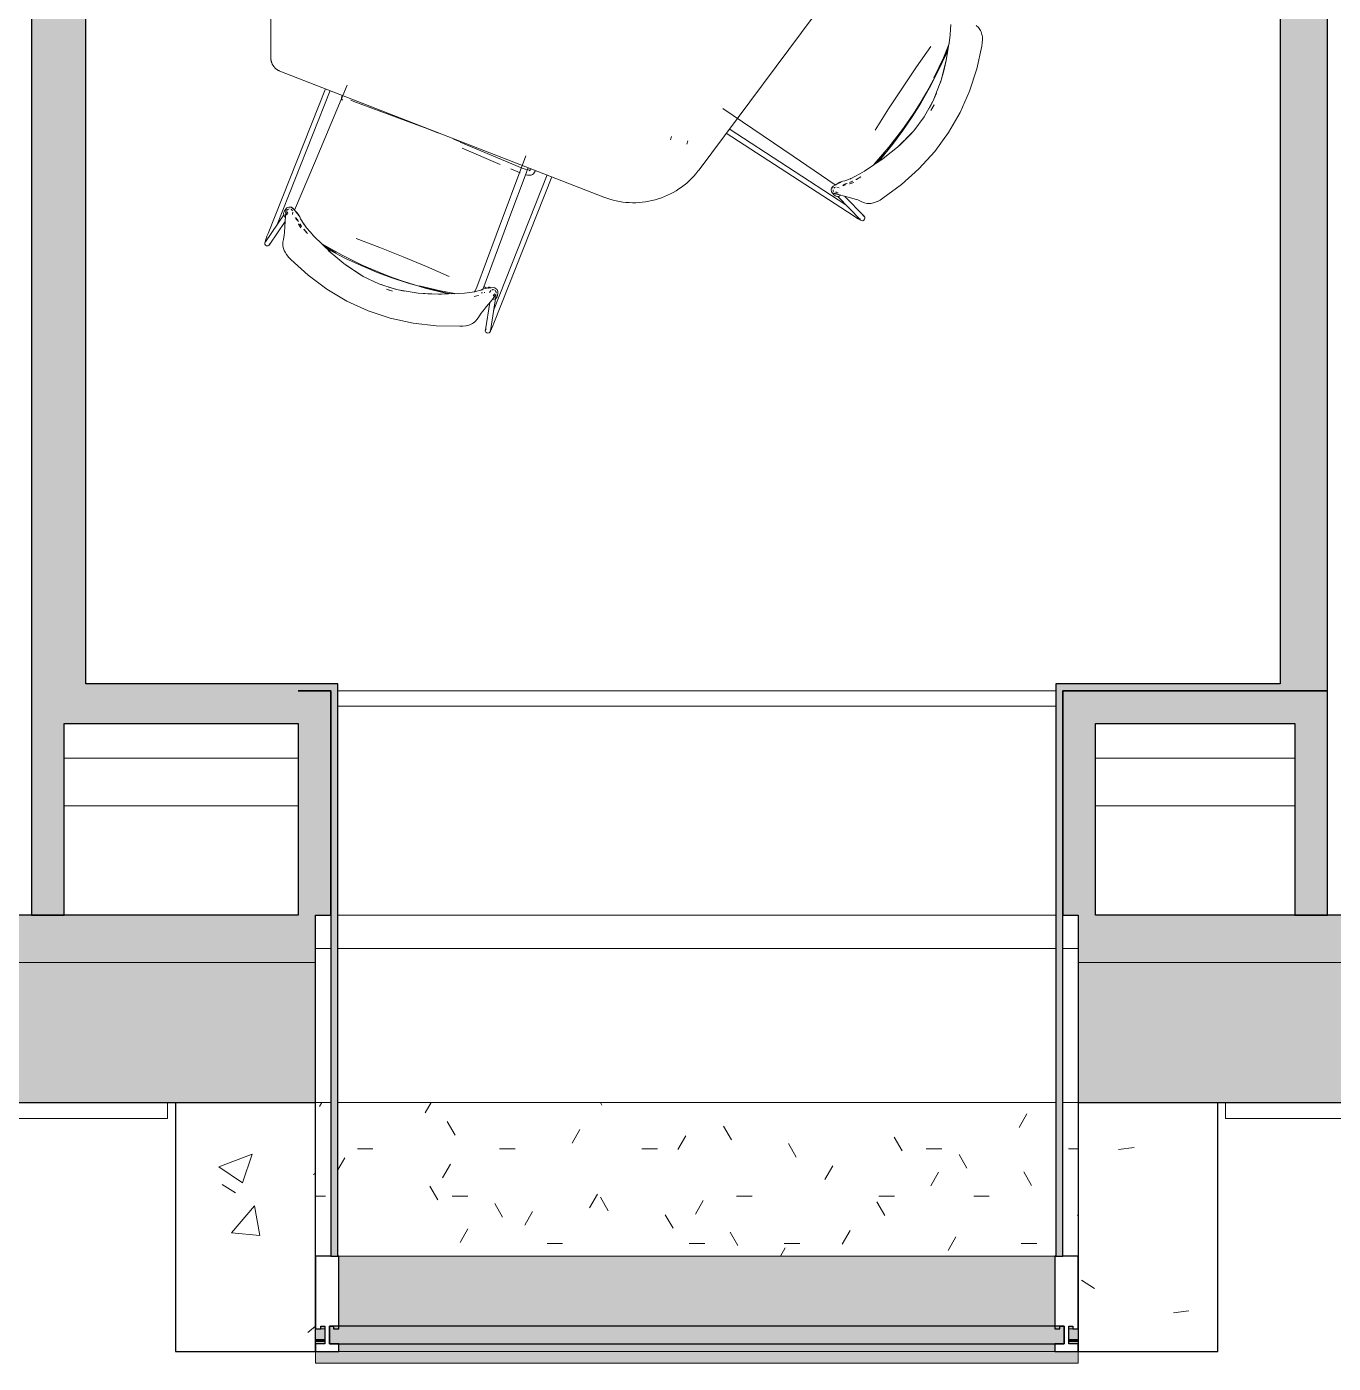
# Model space of a CAD drawing. Header units: millimetres. Extents: x 155927 to 317870, y -36033 to 97293.
# Drawn here: x 159365 to 162165, y 8409 to 11274 of the extents above; entities that cross this region are included whole.
import ezdxf

# ---------------------------------------------------------------- set-up
doc = ezdxf.new("R2010")
doc.units = ezdxf.units.MM
doc.header["$MEASUREMENT"] = 0
for name, color, linetype, lineweight in [('A-GLAZ', 7, 'CONTINUOUS', 9), ('A-GLAZ-CURT', 7, 'CONTINUOUS', 9), ('A-WALL', 7, 'CONTINUOUS', 9), ('A-WALL-PATT', 7, 'CONTINUOUS', 9), ('G-IMPT', 8, 'CONTINUOUS', 9), ('I-FURN', 8, 'CONTINUOUS', 9), ('I-WALL', 7, 'CONTINUOUS', 9)]:
    doc.layers.add(name, color=color, linetype=linetype, lineweight=lineweight)

msp = doc.modelspace()

# ---------------------------------------------------------------- hatches: boundary and pattern name
at = {"layer": 'A-GLAZ'}
for points in [[(160033.8, 8488.1), (161567.8, 8488.1), (161567.8, 8638.1), (160033.8, 8638.1)], [(161587.8, 8450.6), (161587.8, 8488.1), (160013.8, 8488.1), (160013.8, 8450.6), (161286.1, 8450.6)], [(161567.8, 8433.6), (161567.8, 8450.6), (160033.8, 8450.6), (160033.8, 8433.6), (161286.1, 8433.6)]]:
    msp.add_hatch(color=256, dxfattribs=at).paths.add_polyline_path(points, flags=0)
h = msp.add_hatch(color=256, dxfattribs=at)
h.paths.add_polyline_path([(161597.8, 8459.9), (161617.8, 8459.9), (161617.8, 8482.6), (161597.8, 8482.6)], flags=0)
h.paths.add_polyline_path([(160003.8, 8459.9), (160003.8, 8482.6), (159983.8, 8482.6), (159983.8, 8459.9), (159995, 8459.9)], flags=0)
h = msp.add_hatch(color=256, dxfattribs=at)
h.paths.add_polyline_path([(161598.9, 8482.6), (161606.6, 8482.6), (161606.6, 8488.1), (161597.8, 8488.1), (161597.8, 8482.6)], flags=0)
h.paths.add_polyline_path([(159995, 8482.6), (160003.8, 8482.6), (160003.8, 8488.1), (159995, 8488.1)], flags=0)
h = msp.add_hatch(color=256, dxfattribs=at)
h.paths.add_polyline_path([(161617.8, 8455.6), (161617.8, 8457.7), (161597.8, 8457.7), (161597.8, 8455.6)], flags=0)
h.paths.add_polyline_path([(159983.8, 8455.6), (160003.8, 8455.6), (160003.8, 8457.7), (159983.8, 8457.7)], flags=0)
h = msp.add_hatch(color=256, dxfattribs=at)
h.paths.add_polyline_path([(161286.1, 8408.6), (161617.8, 8408.6), (161617.8, 8433.6), (159983.8, 8433.6), (159983.8, 8408.6), (160083.2, 8408.6)], flags=0)
h.paths.add_polyline_path([(161597.8, 8450.6), (161617.8, 8450.6), (161617.8, 8455.6), (161597.8, 8455.6)], flags=0)
h.paths.add_polyline_path([(159983.8, 8450.6), (160003.8, 8450.6), (160003.8, 8455.6), (159983.8, 8455.6)], flags=0)
at = {"layer": 'A-WALL-PATT'}
for points in [[(159491.8, 9865.1), (159491.8, 13607.6), (159476.8, 13607.6), (159476.8, 9865.1), (159481.8, 9865.1)], [(162050.8, 9850.1), (162152.8, 9850.1), (162152.8, 13607.6), (162050.8, 13607.6), (162050.8, 9865.1)], [(159476.8, 9850.1), (159476.8, 13505.6), (159374.8, 13505.6), (159374.8, 9850.1)], [(160016.3, 9850.1), (160031.3, 9850.1), (160031.3, 9865.1), (159476.8, 9865.1), (159476.8, 9850.1), (159946.3, 9850.1)], [(162050.8, 9850.1), (162050.8, 9865.1), (161570.3, 9865.1), (161570.3, 9850.1), (161887.5, 9850.1)], [(159374.8, 9780.1), (159946.3, 9780.1), (159946.3, 9850.1), (159374.8, 9850.1), (159374.8, 9818)], [(160016.3, 9369.6), (160016.3, 9850.1), (159946.3, 9850.1), (159946.3, 9369.6)], [(160031.3, 8638.1), (160031.3, 9850.1), (160016.3, 9850.1), (160016.3, 8638.1)], [(161585.3, 8638.1), (161585.3, 9850.1), (161570.3, 9850.1), (161570.3, 8638.1)], [(161655.3, 9780.1), (162152.8, 9780.1), (162152.8, 9850.1), (161585.3, 9850.1), (161585.3, 9780.1)], [(159444.8, 9369.6), (159444.8, 9780.1), (159374.8, 9780.1), (159374.8, 9369.6)], [(161655.3, 9369.6), (161655.3, 9780.1), (161585.3, 9780.1), (161585.3, 9369.6), (161617.8, 9369.6)], [(162152.8, 9369.6), (162152.8, 9780.1), (162082.8, 9780.1), (162082.8, 9369.6)]]:
    msp.add_hatch(color=256, dxfattribs=at).paths.add_polyline_path(points, flags=0)
h = msp.add_hatch(color=256, dxfattribs=at)
h.paths.add_polyline_path([(162683.8, 9267.6), (162683.8, 9369.6), (161617.8, 9369.6), (161617.8, 9267.6), (162489, 9267.6)], flags=0)
h.paths.add_polyline_path([(159983.8, 9267.6), (159983.8, 9369.6), (158817.8, 9369.6), (158817.8, 9267.6), (159481.8, 9267.6)], flags=0)
h.paths.add_polyline_path([(156760.8, 9267.6), (157533.8, 9267.6), (157533.8, 9369.6), (156760.8, 9369.6)], flags=0)
h = msp.add_hatch(color=256, dxfattribs=at)
h.paths.add_polyline_path([(190558.8, 8967.6), (190558.8, 9267.6), (187692.8, 9267.6), (187692.8, 8967.6), (188952.5, 8967.6)], flags=0)
h.paths.add_polyline_path([(184742.4, 8967.6), (184908.8, 8967.6), (184908.8, 9267.6), (180567.8, 9267.6), (180567.8, 8967.6), (184141, 8967.6)], flags=0)
h.paths.add_polyline_path([(174033.8, 8967.6), (174033.8, 9267.6), (172417.8, 9267.6), (172417.8, 8967.6), (173916.4, 8967.6)], flags=0)
h.paths.add_polyline_path([(162489, 8967.6), (162683.8, 8967.6), (162683.8, 9267.6), (161617.8, 9267.6), (161617.8, 8967.6)], flags=0)
h.paths.add_polyline_path([(159983.8, 8967.6), (159983.8, 9267.6), (158817.8, 9267.6), (158817.8, 8967.6), (159481.8, 8967.6)], flags=0)
h.paths.add_polyline_path([(157076, 8967.6), (157533.8, 8967.6), (157533.8, 9267.6), (156460.8, 9267.6), (156460.8, 8967.6), (156474.5, 8967.6)], flags=0)

# ---------------------------------------------------------------- linework, layer by layer
at = {"layer": 'A-GLAZ'}
for p, q in [((161570.3, 9817.6), (160031.3, 9817.6)), ((159983.8, 9297.6), (160016.3, 9297.6)), ((160031.3, 9297.6), (161570.3, 9297.6)), ((161585.3, 9297.6), (161617.8, 9297.6)), ((159983.8, 8967.6), (160016.3, 8967.6)), ((160031.3, 8967.6), (161570.3, 8967.6)), ((161585.3, 8967.6), (161617.8, 8967.6)), ((161567.8, 8638.1), (160033.8, 8638.1)), ((160003.8, 8482.6), (159995, 8482.6)), ((161606.6, 8482.6), (161597.8, 8482.6)), ((160003.8, 8459.9), (159983.8, 8459.9)), ((160003.8, 8457.7), (159983.8, 8457.7)), ((160003.8, 8455.6), (159983.8, 8455.6)), ((161617.8, 8459.9), (161597.8, 8459.9)), ((161617.8, 8457.7), (161597.8, 8457.7)), ((161617.8, 8455.6), (161597.8, 8455.6)), ((159983.8, 8408.6), (159983.8, 8433.6)), ((160033.8, 8433.6), (161567.8, 8433.6)), ((161617.8, 8433.6), (161617.8, 8408.6)), ((159983.8, 8408.6), (161617.8, 8408.6))]:
    msp.add_line(p, q, dxfattribs=at)
at = {"layer": 'A-GLAZ', "lineweight": 30}
for p, q in [((159683.8, 8967.6), (159683.8, 8433.6)), ((159983.8, 8433.6), (159983.8, 8967.6)), ((161617.8, 8967.6), (161617.8, 8433.6)), ((161917.8, 8433.6), (161917.8, 8967.6)), ((160016.3, 8638.1), (159983.8, 8638.1)), ((159983.8, 8638.1), (159983.8, 8482.6)), ((160033.8, 8638.1), (160031.3, 8638.1)), ((160033.8, 8482.6), (160033.8, 8638.1)), ((161570.3, 8638.1), (161567.8, 8638.1)), ((161567.8, 8638.1), (161567.8, 8482.6)), ((161617.8, 8638.1), (161585.3, 8638.1)), ((161617.8, 8482.6), (161617.8, 8638.1)), ((159983.8, 8482.6), (159995, 8482.6)), ((159995, 8482.6), (159995, 8488.1)), ((159995, 8488.1), (160003.8, 8488.1)), ((160003.8, 8488.1), (160003.8, 8450.6)), ((160013.8, 8450.6), (160013.8, 8488.1)), ((160013.8, 8488.1), (160022.6, 8488.1)), ((161587.8, 8488.1), (160013.8, 8488.1)), ((160013.8, 8488.1), (160013.8, 8450.6)), ((160022.6, 8488.1), (160022.6, 8482.6)), ((160022.6, 8482.6), (160033.8, 8482.6)), ((161567.8, 8482.6), (161579, 8482.6)), ((161579, 8482.6), (161579, 8488.1)), ((161579, 8488.1), (161587.8, 8488.1)), ((161587.8, 8488.1), (161587.8, 8450.6)), ((161587.8, 8450.6), (161587.8, 8488.1)), ((161597.8, 8450.6), (161597.8, 8488.1)), ((161597.8, 8488.1), (161606.6, 8488.1)), ((161606.6, 8488.1), (161606.6, 8482.6)), ((161606.6, 8482.6), (161617.8, 8482.6)), ((159683.8, 8433.6), (159983.8, 8433.6)), ((160003.8, 8450.6), (159983.8, 8450.6)), ((159983.8, 8450.6), (159983.8, 8433.6)), ((159983.8, 8433.6), (160033.8, 8433.6)), ((160033.8, 8450.6), (160013.8, 8450.6)), ((160013.8, 8450.6), (161587.8, 8450.6)), ((160033.8, 8433.6), (160033.8, 8450.6)), ((161567.8, 8450.6), (161567.8, 8433.6)), ((161587.8, 8450.6), (161567.8, 8450.6)), ((161567.8, 8433.6), (161617.8, 8433.6)), ((161617.8, 8450.6), (161597.8, 8450.6)), ((161617.8, 8433.6), (161617.8, 8450.6)), ((161617.8, 8433.6), (161917.8, 8433.6))]:
    msp.add_line(p, q, dxfattribs=at)
at = {"layer": 'A-GLAZ', "linetype": 'Continuous'}
for p, q in [((159997.3, 8967.6), (159992.2, 8958.8)), ((160231.9, 8967.6), (160219, 8945.2)), ((160597.6, 8962.2), (160594.5, 8967.6)), ((161508.4, 8943.4), (161491.7, 8914.4)), ((160282.8, 8897.7), (160266.1, 8926.8)), ((160875.2, 8887.8), (160858.4, 8916.8)), ((160550.5, 8909.9), (160533.8, 8880.8)), ((160777.3, 8896.2), (160760.5, 8867.2)), ((161240.7, 8864.2), (161224, 8893.2)), ((159776.5, 8829.4), (159847.6, 8856.7)), ((159827.2, 8795.2), (159847.8, 8856.6)), ((160073.4, 8868.4), (160106.9, 8868.4)), ((160378.2, 8868.4), (160411.7, 8868.4)), ((160683, 8868.4), (160716.5, 8868.4)), ((161014, 8850.6), (160997.2, 8879.6)), ((161292.6, 8868.4), (161326.1, 8868.4)), ((161379.5, 8827), (161362.8, 8856.1)), ((161597.4, 8868.4), (161617.8, 8868.4)), ((161704.8, 8866.6), (161738.1, 8870.9)), ((159776.5, 8829.4), (159827, 8795.3)), ((160046.2, 8849.1), (160031.3, 8823.4)), ((160272.9, 8835.5), (160256.2, 8806.4)), ((161092.1, 8831.8), (161075.3, 8802.8)), ((159979.4, 8813.1), (159983.8, 8816.5)), ((161318.8, 8818.2), (161302.1, 8789.2)), ((161518.3, 8789.8), (161501.6, 8818.9)), ((159783.8, 8792.2), (159812.1, 8774.1)), ((160245.6, 8759), (160228.9, 8788)), ((160587.7, 8771.1), (160570.9, 8742)), ((159803.6, 8688), (159852.6, 8746.4)), ((159864.5, 8682.6), (159852.7, 8746.3)), ((159983.8, 8766.8), (160005.3, 8766.8)), ((160276.6, 8766.8), (160310.1, 8766.8)), ((160384.4, 8721.8), (160367.7, 8750.8)), ((160611.2, 8735.4), (160594.4, 8764.4)), ((160814.5, 8757.5), (160797.7, 8728.4)), ((160886.2, 8766.8), (160919.7, 8766.8)), ((161203.6, 8725.4), (161186.8, 8754.5)), ((161191, 8766.8), (161224.5, 8766.8)), ((161394.2, 8766.8), (161427.7, 8766.8)), ((160448.9, 8733.9), (160432.2, 8704.8)), ((160750, 8698.2), (160733.2, 8727.2)), ((161617.8, 8726.5), (161616.8, 8724.8)), ((159803.6, 8688), (159864.3, 8682.7)), ((160310.1, 8696.7), (160293.4, 8667.7)), ((160888.8, 8661), (160872, 8690)), ((161129.2, 8693), (161112.5, 8664)), ((160479.8, 8665.2), (160513.3, 8665.2)), ((160784.6, 8665.2), (160818.1, 8665.2)), ((160990.5, 8655.9), (160980.2, 8638.1)), ((160987.8, 8665.2), (161021.3, 8665.2)), ((161356, 8679.4), (161339.3, 8650.4)), ((161495.8, 8665.2), (161529.3, 8665.2)), ((161625.1, 8586.9), (161653.4, 8568.9)), ((161822.4, 8516.5), (161855.6, 8520.9)), ((159967, 8474.9), (159983.8, 8487.8))]:
    msp.add_line(p, q, dxfattribs=at)
at = {"layer": 'A-GLAZ-CURT', "lineweight": 20}
for p, q in [((159666.4, 8967.6), (158933.8, 8967.6)), ((159666.4, 8933.6), (159666.4, 8967.6)), ((162667.8, 8967.6), (161933.8, 8967.6)), ((161933.8, 8967.6), (161933.8, 8933.6)), ((158933.8, 8933.6), (159666.4, 8933.6)), ((161933.8, 8933.6), (162667.8, 8933.6))]:
    msp.add_line(p, q, dxfattribs=at)
at = {"layer": 'A-WALL'}
for p, q in [((159983.8, 9267.6), (158817.8, 9267.6)), ((162683.8, 9267.6), (161617.8, 9267.6)), ((160016.3, 8967.6), (159983.8, 8967.6)), ((161570.3, 8967.6), (160031.3, 8967.6)), ((161617.8, 8967.6), (161585.3, 8967.6))]:
    msp.add_line(p, q, dxfattribs=at)
at = {"layer": 'A-WALL', "lineweight": 30}
for p, q in [((159983.8, 8967.6), (159983.8, 9267.6)), ((161617.8, 9267.6), (161617.8, 8967.6)), ((158817.8, 8967.6), (159983.8, 8967.6)), ((161617.8, 8967.6), (162683.8, 8967.6))]:
    msp.add_line(p, q, dxfattribs=at)
at = {"layer": 'G-IMPT'}
for p, q in [((161343.7, 11256.5), (161344.8, 11268.2)), ((161344.8, 11268.2), (161345.2, 11278.6)), ((161399.9, 11276.8), (161404.3, 11272.5)), ((161407.5, 11268.3), (161404.3, 11272.5)), ((161407.5, 11268.3), (161408.8, 11266.1)), ((161410.1, 11263.4), (161408.8, 11266.1)), ((161410.3, 11263), (161410.1, 11263.4)), ((161410.3, 11263), (161411.1, 11260.6)), ((161329.3, 11207.5), (161340.9, 11236)), ((161340.9, 11236), (161329.3, 11207.6)), ((161335, 11201.8), (161342.4, 11244.7)), ((161340.7, 11234.6), (161342.4, 11244.7)), ((161340.7, 11234.6), (161342.3, 11244.7)), ((161343.7, 11256.5), (161342.3, 11244.7)), ((161400.7, 11183.7), (161411.5, 11232.6)), ((161411.1, 11260.6), (161412, 11257.5)), ((161411.5, 11232.6), (161412.6, 11239.5)), ((161412, 11257.5), (161412.5, 11254.9)), ((161412.8, 11252.2), (161412.5, 11254.9)), ((161412.6, 11239.5), (161413, 11245.9)), ((161413, 11246.3), (161412.8, 11252.2)), ((161413, 11246.3), (161413, 11245.9)), ((161302.3, 11231.5), (161271.6, 11188)), ((161309, 11164.4), (161329.3, 11207.6)), ((161329.3, 11207.5), (161309, 11164.4)), ((161316.9, 11176.4), (161337.4, 11219.5)), ((161333.9, 11214.3), (161317.4, 11178.2)), ((161333.9, 11214.3), (161339.6, 11228.5)), ((161336.3, 11207.8), (161335, 11201.8)), ((161336.3, 11207.8), (161335, 11201.8)), ((161337.4, 11219.5), (161338.6, 11222.5)), ((161241.4, 11143.3), (161271.6, 11188)), ((161294.1, 11134.2), (161316.9, 11176.4)), ((161317.4, 11178.2), (161299.2, 11142.7)), ((161330, 11179.4), (161324.3, 11159.6)), ((161335, 11201.8), (161324.4, 11159.5)), ((161324.4, 11159.5), (161330, 11179.4)), ((161335, 11201.8), (161330, 11179.4)), ((161335, 11201.8), (161330, 11179.4)), ((161385.2, 11136), (161400.7, 11183.7)), ((159981.4, 10981.5), (160051.8, 11149.1)), ((161309, 11118.9), (161324.4, 11159.5)), ((161322.8, 11154.4), (161324.3, 11159.6)), ((161324.4, 11159.5), (161322.8, 11154.4)), ((160005.1, 11141), (159882, 10830.6)), ((159901.4, 10849.9), (160015.2, 11137)), ((160040.8, 11127.1), (160039.7, 11121.4)), ((160040.3, 11118.9), (160039.7, 11121.4)), ((160041.3, 11116.3), (160040.3, 11118.9)), ((161241.4, 11143.3), (161211.9, 11098)), ((161299.2, 11142.7), (161280.8, 11110.4)), ((161294.1, 11134.2), (161281.8, 11113.5)), ((161309, 11118.9), (161299.2, 11099.4)), ((161309, 11118.9), (161303.9, 11108.7)), ((161308.5, 11118.8), (161303.9, 11108.7)), ((161314.5, 11131.8), (161308.5, 11118.8)), ((161314.5, 11131.8), (161311.6, 11125.1)), ((161385.2, 11136), (161365.1, 11090.2)), ((160065.6, 11114), (160059.7, 11116.5)), ((160065.6, 11114), (160200.9, 11063.9)), ((161007.3, 10996.4), (160856.9, 11098.6)), ((161183.4, 11052.3), (161211.9, 11098)), ((161268.9, 11093.2), (161255.5, 11073.2)), ((161272.2, 11096.6), (161262.3, 11080.6)), ((161281.8, 11113.5), (161268.9, 11093.2)), ((161280.8, 11110.4), (161272.2, 11096.6)), ((161287.9, 11080.8), (161306.1, 11113.1)), ((161299.2, 11099.4), (161303.9, 11108.7)), ((161309.5, 11106.3), (161302.7, 11094.5)), ((161306.1, 11113.1), (161303.9, 11108.7)), ((161304.4, 11097.5), (161309.5, 11106.3)), ((161340.1, 11047), (161365.1, 11090.2)), ((160200.9, 11063.9), (160224.2, 11055)), ((161241.7, 11053.5), (161255.5, 11073.2)), ((161251.7, 11065), (161242.5, 11051.5)), ((161251.7, 11065), (161262.3, 11080.6)), ((161265.7, 11051.2), (161287.9, 11080.9)), ((161287.9, 11080.8), (161291.9, 11087.2)), ((161287.9, 11080.9), (161291.9, 11087.2)), ((160224.2, 11055), (160247.6, 11046)), ((160293.8, 11027), (160279.2, 11033.1)), ((160863.7, 11046), (161135.6, 10869.3)), ((161120.5, 10892), (160870.1, 11054.8)), ((161212.4, 11015.5), (161241.7, 11053.5)), ((161220.5, 11021.6), (161242.5, 11051.5)), ((161230.8, 11015.5), (161261.7, 11046.1)), ((161261.4, 11046.4), (161236.2, 11020.4)), ((161236.2, 11020.4), (161261.7, 11046.1)), ((161265.8, 11051.1), (161261.4, 11046.4)), ((161265.8, 11051.1), (161262.5, 11047)), ((161265.7, 11051.2), (161263.2, 11047.9)), ((161340.1, 11047), (161310.7, 11006.5)), ((160426.7, 10970.8), (160293.9, 11026.9)), ((160426.5, 10970.8), (160293.9, 11026.9)), ((160379.6, 10978.9), (160297.7, 11013.6)), ((161212.4, 11015.5), (161181.3, 10979.3)), ((161185, 10981.2), (161204.6, 11003.8)), ((161185, 10981.2), (161204.6, 11003.8)), ((161220.5, 11021.6), (161195.4, 10990.5)), ((161217.4, 11005), (161196.6, 10988.7)), ((161217.4, 11005), (161230.6, 11015.8)), ((161236.2, 11020.4), (161230.6, 11015.8)), ((161230.8, 11015.5), (161236.2, 11020.4)), ((161277, 10969.5), (161310.7, 11006.5)), ((159938.7, 10880.7), (159981.4, 10981.5)), ((160434.5, 10997.6), (160370.8, 10827)), ((161097.7, 10934.8), (161007.3, 10996.4)), ((161160.3, 10964.6), (161202.2, 10992.7)), ((161181.3, 10979.3), (161179.4, 10977.4)), ((161190.3, 10984.7), (161195.4, 10990.5)), ((161196.6, 10988.7), (161202.2, 10992.7)), ((160480.4, 10956.2), (160365.3, 10665.9)), ((160490.4, 10952), (160366.2, 10638.6)), ((160422.4, 10960.8), (160402, 10969.4)), ((160432.7, 10954.3), (160402.5, 10873.2)), ((160426.7, 10970.8), (160432.7, 10968.6)), ((160439.4, 10972.2), (160432.7, 10954.3)), ((160432.7, 10968.6), (160439.5, 10966.9)), ((160434.6, 10956.8), (160437.8, 10956)), ((160437.8, 10956), (160443.6, 10955.7)), ((160439.5, 10966.9), (160444.3, 10966.6)), ((160443.7, 10966.7), (160442, 10965.9)), ((160444.3, 10966.6), (160442, 10965.9)), ((160442.1, 10965.2), (160445, 10970)), ((160442.1, 10965.2), (160443.7, 10966.7)), ((160443.6, 10955.7), (160445.9, 10955.8)), ((160448.5, 10957), (160445.9, 10955.8)), ((160450.6, 10958.4), (160448.5, 10957)), ((160450.6, 10958.4), (160455.3, 10966)), ((161122.7, 10945.4), (161131.3, 10948.6)), ((161130.4, 10948.2), (161139.8, 10952.8)), ((161130.4, 10948.2), (161131.3, 10948.6)), ((161150.1, 10958.6), (161139.8, 10952.8)), ((161141.8, 10946.3), (161152.1, 10952)), ((161141.8, 10946.3), (161142.8, 10946.8)), ((161152.1, 10952), (161142.8, 10946.8)), ((161160.3, 10964.6), (161150.1, 10958.6)), ((161239.7, 10936), (161277, 10969.5)), ((161088.9, 10925.5), (161088.6, 10924.2)), ((161088.6, 10924.2), (161089.5, 10919.8)), ((161090.3, 10929.7), (161088.9, 10925.5)), ((161092.3, 10916.3), (161089.5, 10919.8)), ((161089.9, 10928.3), (161093.3, 10932.1)), ((161089.9, 10928.3), (161092.8, 10931.9)), ((161090.3, 10929.7), (161093.3, 10932.1)), ((161092.7, 10917.5), (161098.2, 10915.8)), ((161092.7, 10917.5), (161100.5, 10915.2)), ((161092.8, 10931.9), (161098.6, 10935.3)), ((161092.9, 10924.2), (161093.3, 10921.2)), ((161094.8, 10919.1), (161093.7, 10920.7)), ((161093.7, 10920.7), (161094.6, 10919.1)), ((161094.2, 10927.6), (161095.2, 10928.8)), ((161096.1, 10929.3), (161095.2, 10928.8)), ((161096.1, 10929.3), (161098.2, 10929.9)), ((161098, 10919.5), (161100.7, 10919.2)), ((161098, 10919.5), (161103.5, 10917.8)), ((161104.1, 10939), (161098.6, 10935.3)), ((161099.2, 10919), (161101.2, 10919.4)), ((161099.2, 10919), (161100.7, 10919.2)), ((161101.2, 10919.4), (161099.9, 10919)), ((161100.8, 10930.1), (161105.6, 10928.6)), ((161110.4, 10941.4), (161101.9, 10937.1)), ((161106.5, 10939.6), (161101.9, 10937.1)), ((161104.1, 10939), (161107.4, 10940.6)), ((161106.5, 10939.6), (161110.4, 10941.4)), ((161107.4, 10940.6), (161113.9, 10942.8)), ((161114.8, 10933.5), (161113.5, 10932.9)), ((161113.9, 10942.8), (161118.1, 10943.9)), ((161114.3, 10934.3), (161118, 10936.4)), ((161117.4, 10936), (161114.3, 10934.3)), ((161116.2, 10934), (161119.3, 10934.9)), ((161117.4, 10936), (161120.3, 10937.4)), ((161117.4, 10936), (161119.7, 10937.1)), ((161117.4, 10936), (161118, 10936.4)), ((161122.7, 10945.4), (161118.1, 10943.9)), ((161119.7, 10936.7), (161123.1, 10938.2)), ((161122.5, 10937.9), (161119.7, 10936.7)), ((161119.7, 10937.1), (161120.3, 10937.4)), ((161122.5, 10937.9), (161123.1, 10938.2)), ((161128.2, 10939.9), (161134.7, 10942.8)), ((161128.2, 10939.9), (161132.6, 10941.8)), ((161128.3, 10936.9), (161128.9, 10937.1)), ((161137.3, 10940.3), (161128.9, 10937.1)), ((161134.7, 10942.8), (161132.6, 10941.8)), ((161239.7, 10936), (161199.5, 10906.3)), ((161092.3, 10916.3), (161094.5, 10913.7)), ((161094.5, 10913.7), (161096.7, 10912.1)), ((161096.2, 10916.9), (161104.2, 10914.2)), ((161096.2, 10916.9), (161102.9, 10914.6)), ((161096.7, 10912.1), (161097.7, 10911.3)), ((161098.1, 10915), (161097, 10916.1)), ((161097, 10915.6), (161099.5, 10915.6)), ((161097, 10915.6), (161100.5, 10915.2)), ((161099.3, 10910.6), (161097.7, 10911.3)), ((161098.2, 10915.8), (161106.5, 10913.4)), ((161099.3, 10910.6), (161103.1, 10910.2)), ((161099.3, 10910.6), (161099.6, 10910.5)), ((161099.3, 10910.6), (161102.8, 10910.1)), ((161099.5, 10915.6), (161101.9, 10916.2)), ((161103.1, 10910.2), (161099.6, 10910.5)), ((161105.3, 10910.7), (161102.8, 10910.1)), ((161102.8, 10910.1), (161105.7, 10910.7)), ((161151.6, 10860.2), (161102.8, 10910.2)), ((161103.1, 10910.2), (161102.8, 10910.1)), ((161104.2, 10914.2), (161102.9, 10914.6)), ((161105.3, 10910.7), (161103.1, 10910.2)), ((161105.9, 10910.8), (161105.7, 10910.7)), ((161108, 10912.1), (161105.9, 10910.8)), ((161128, 10907.6), (161106.5, 10913.4)), ((161108, 10912.1), (161108.1, 10912.2)), ((161117.8, 10910.4), (161158.9, 10868.4)), ((161140.1, 10904.3), (161128, 10907.6)), ((161145.7, 10902.6), (161140.1, 10904.3)), ((161145.7, 10902.6), (161154.3, 10899)), ((161154.3, 10899), (161160, 10896.6)), ((161160, 10896.6), (161165.2, 10895.4)), ((161166.3, 10895.3), (161165.2, 10895.4)), ((161171.2, 10895), (161165.2, 10895.4)), ((161167.7, 10895.2), (161165.2, 10895.4)), ((161166.3, 10895.3), (161171.2, 10895)), ((161170.7, 10895.1), (161167.7, 10895.2)), ((161171.2, 10895), (161170.7, 10895.1)), ((161171.2, 10895), (161173.6, 10895.2)), ((161173.6, 10895.2), (161176.2, 10895.7)), ((161176.9, 10895.8), (161176.2, 10895.7)), ((161176.9, 10895.8), (161179.4, 10896.3)), ((161182, 10897.1), (161179.4, 10896.3)), ((161182, 10897.1), (161187.5, 10899.4)), ((161187.8, 10899.5), (161187.5, 10899.4)), ((161187.8, 10899.5), (161193.5, 10902.5)), ((161199.5, 10906.3), (161193.5, 10902.5)), ((159876.3, 10813.1), (159915.7, 10870.8)), ((159915.4, 10874.3), (159915.3, 10874)), ((159915.7, 10870.5), (159915.3, 10874)), ((159915.4, 10874.3), (159915.7, 10876)), ((159915.4, 10874.3), (159915.7, 10870.5)), ((159915.4, 10874.3), (159915.6, 10870.8)), ((159916.6, 10868.5), (159915.6, 10870.8)), ((159915.7, 10870.5), (159915.6, 10870.8)), ((159915.6, 10870.8), (159916.8, 10868.1)), ((159916.3, 10877.2), (159915.7, 10876)), ((159916.6, 10868.5), (159915.7, 10870.5)), ((159917.5, 10879.7), (159916.3, 10877.2)), ((159916.9, 10867.9), (159916.8, 10868.1)), ((159918.6, 10866.1), (159916.9, 10867.9)), ((159919.6, 10882.3), (159917.5, 10879.7)), ((159918.1, 10845.6), (159919.6, 10867.8)), ((159918.6, 10866.1), (159918.7, 10866.1)), ((159919.3, 10876.1), (159920.4, 10877.7)), ((159919.6, 10882.3), (159922.4, 10885.8)), ((159920.2, 10876.4), (159919.6, 10867.8)), ((159920.9, 10878.6), (159919.9, 10870.3)), ((159919.9, 10877.5), (159920.3, 10875.1)), ((159919.9, 10877.5), (159920.1, 10874)), ((159919.9, 10870.3), (159920, 10871.6)), ((159920.9, 10878.6), (159920, 10871.6)), ((159920.8, 10882.2), (159920.1, 10874)), ((159920.8, 10882.2), (159920.2, 10876.4)), ((159920.3, 10875.1), (159921.4, 10872.9)), ((159923, 10871), (159921.4, 10872.9)), ((159926.6, 10887.5), (159922.4, 10885.8)), ((159924.1, 10881.9), (159922.8, 10880.6)), ((159923.9, 10877.3), (159923.3, 10871.7)), ((159923.6, 10876.1), (159924.1, 10874.7)), ((159923.6, 10876.1), (159924.4, 10874.2)), ((159924.4, 10874.2), (159923.8, 10875.5)), ((159923.9, 10877.3), (159924.1, 10874.7)), ((159927.4, 10883.3), (159924.6, 10882.3)), ((159928, 10887.4), (159926.6, 10887.5)), ((159932.3, 10886.9), (159928, 10887.4)), ((159930.9, 10887), (159935.3, 10884.4)), ((159930.9, 10887), (159935, 10884.9)), ((159931, 10882.7), (159932.4, 10882)), ((159932.3, 10886.9), (159935.3, 10884.4)), ((159933.1, 10881.2), (159932.4, 10882)), ((159933.1, 10881.2), (159934.1, 10879.2)), ((159934.8, 10876.7), (159934.3, 10871.7)), ((159935, 10884.9), (159939.5, 10879.9)), ((159944.2, 10875.3), (159939.5, 10879.9)), ((159940.9, 10863.7), (159940, 10864.8)), ((159943.9, 10861.6), (159941.5, 10864.3)), ((159941.5, 10864.3), (159944.3, 10861.1)), ((159941.7, 10862.4), (159943.1, 10859.5)), ((159945.3, 10873), (159941.8, 10877)), ((159943.1, 10875.5), (159941.8, 10877)), ((159943.9, 10861.6), (159944.3, 10861.1)), ((159943.9, 10861.6), (159945.4, 10859.6)), ((159943.9, 10861.6), (159945.8, 10859)), ((159944.2, 10875.3), (159946.3, 10872.3)), ((159947.8, 10869.5), (159944.3, 10873.9)), ((159945.3, 10873), (159947.8, 10869.5)), ((159946.3, 10872.3), (159949.8, 10866.3)), ((159949.8, 10866.3), (159951.7, 10862.5)), ((159954.1, 10858.2), (159951.7, 10862.5)), ((160342.4, 10711), (160402.5, 10873.2)), ((161135.6, 10869.3), (161140.9, 10865.9)), ((161147, 10862.1), (161140.9, 10865.9)), ((161151.5, 10859.5), (161147, 10862.1)), ((161151.6, 10860.2), (161150.4, 10862.2)), ((161150.4, 10862.2), (161150.5, 10861.9)), ((161156.5, 10869.1), (161158.9, 10868)), ((161156.8, 10869), (161158.9, 10868)), ((161158.8, 10859.2), (161160.5, 10861.2)), ((161158.9, 10868.4), (161160.5, 10866.3)), ((161160.5, 10866.3), (161160.6, 10865.9)), ((161161.1, 10863.4), (161160.5, 10861.2)), ((161161.1, 10863.4), (161160.6, 10865.9)), ((159918.9, 10856.2), (159885.7, 10807.6)), ((159916.7, 10827.2), (159917.2, 10833.1)), ((159917.2, 10833.1), (159918.1, 10845.6)), ((159946.7, 10857), (159945, 10859.5)), ((159945, 10859.5), (159947.1, 10856.4)), ((159945.4, 10859.6), (159945.8, 10859)), ((159946.7, 10857), (159947.1, 10856.4)), ((159946.8, 10851.1), (159947.2, 10850.5)), ((159952, 10843), (159947.2, 10850.5)), ((159949.8, 10851.8), (159953.9, 10846)), ((159949.8, 10851.8), (159952.6, 10847.9)), ((159953.9, 10846), (159952.6, 10847.9)), ((159954.1, 10858.2), (159958.9, 10850.5)), ((159958.4, 10851.2), (159958.9, 10850.5)), ((159958.4, 10851.2), (159964.7, 10842.9)), ((159958.8, 10839.7), (159966.4, 10830.8)), ((159958.8, 10839.7), (159959.5, 10838.9)), ((159966.4, 10830.8), (159959.5, 10838.9)), ((159972.4, 10834), (159964.7, 10842.9)), ((159980.3, 10825.2), (159972.4, 10834)), ((161153.7, 10858.5), (161151.5, 10859.5)), ((161153.7, 10858.5), (161156.4, 10858.2)), ((161156.4, 10858.2), (161158.8, 10859.2)), ((159875, 10810.7), (159875.6, 10813)), ((159875, 10810.7), (159875.3, 10808)), ((159875.3, 10808), (159876.7, 10805.8)), ((159875.6, 10813), (159877.2, 10818)), ((159876.3, 10813.1), (159878, 10814.7)), ((159876.7, 10805.8), (159879, 10804.5)), ((159877.2, 10818), (159879.7, 10824.8)), ((159878, 10814.7), (159877.7, 10814.6)), ((159881.3, 10804.4), (159879, 10804.5)), ((159882, 10830.6), (159879.7, 10824.8)), ((159881.3, 10804.4), (159883.7, 10805.4)), ((159884.1, 10805.6), (159883.7, 10805.4)), ((159885.7, 10807.6), (159884.1, 10805.6)), ((159885.9, 10810), (159885.4, 10807.5)), ((159886, 10809.8), (159885.4, 10807.5)), ((159913.6, 10812), (159913.5, 10806.8)), ((159913.6, 10805.7), (159913.5, 10806.8)), ((159914.3, 10800.8), (159913.5, 10806.8)), ((159913.8, 10804.2), (159913.5, 10806.8)), ((159914.8, 10818.1), (159913.6, 10812)), ((159913.6, 10805.7), (159914.3, 10800.8)), ((159914.2, 10801.3), (159913.8, 10804.2)), ((159916.7, 10827.2), (159914.8, 10818.1)), ((159980.3, 10825.2), (160016.2, 10789.7)), ((159998.9, 10807.6), (159996.7, 10809)), ((160040.5, 10784.2), (159998.9, 10807.6)), ((160001.5, 10804.2), (160027.5, 10789.5)), ((160001.5, 10804.2), (160027.5, 10789.5)), ((160070.8, 10819.9), (160121.3, 10801)), ((160329.5, 10715.6), (160370.8, 10827)), ((159914.3, 10800.8), (159914.2, 10801.3)), ((159914.3, 10800.8), (159915, 10798.4)), ((159915, 10798.4), (159915.9, 10796)), ((159916.2, 10795.3), (159915.9, 10796)), ((159916.2, 10795.3), (159917.2, 10793)), ((159918.5, 10790.6), (159917.2, 10793)), ((159918.5, 10790.6), (159921.8, 10785.7)), ((159922, 10785.3), (159921.8, 10785.7)), ((159922, 10785.3), (159926, 10780.3)), ((159931, 10775.2), (159926, 10780.3)), ((159968, 10741.7), (159931, 10775.2)), ((160006, 10799.8), (160012.7, 10795.9)), ((160031.3, 10777.2), (160011.1, 10794.4)), ((160011.1, 10794.4), (160016.2, 10789.7)), ((160048.1, 10777.4), (160012.7, 10795.9)), ((160031.3, 10777.2), (160044.4, 10766.4)), ((160040.5, 10784.2), (160083.6, 10763)), ((160048.1, 10777.4), (160081.8, 10761.8)), ((160171.6, 10781), (160121.3, 10801)), ((160171.6, 10781), (160221.3, 10760.2)), ((160044.2, 10766.1), (160050.1, 10761.8)), ((160044.2, 10766.1), (160080.3, 10741.8)), ((160050.1, 10761.8), (160044.4, 10766.4)), ((160080.5, 10742.2), (160050.1, 10761.8)), ((160050.1, 10761.8), (160080.3, 10741.8)), ((160096.8, 10755.5), (160081.8, 10761.8)), ((160083.6, 10763), (160105.6, 10753.3)), ((160096.8, 10755.5), (160114.2, 10748.1)), ((160127.9, 10744.1), (160105.6, 10753.3)), ((160131.8, 10741.6), (160114.2, 10748.1)), ((160270, 10738.7), (160221.3, 10760.2)), ((159968, 10741.7), (160008.2, 10711.7)), ((160086, 10738.8), (160080.5, 10742.2)), ((160086.1, 10738.9), (160081.3, 10741.4)), ((160086, 10738.8), (160083.2, 10740.3)), ((160086.1, 10738.9), (160119.5, 10723.1)), ((160119.5, 10723.1), (160126.5, 10720.4)), ((160119.5, 10723), (160154.7, 10711.6)), ((160119.5, 10723), (160126.5, 10720.4)), ((160150.4, 10735.5), (160127.9, 10744.1)), ((160147.1, 10735.9), (160131.8, 10741.6)), ((160182.3, 10724.2), (160147.1, 10735.9)), ((160173.1, 10727.5), (160150.4, 10735.5)), ((160173.1, 10727.5), (160218.9, 10713.5)), ((160220.8, 10713.3), (160182.3, 10724.2)), ((160251.8, 10707.5), (160205.6, 10718.9)), ((160205.6, 10718.9), (160251.9, 10707.5)), ((160344.6, 10717.1), (160351.9, 10713.8)), ((160008.2, 10711.7), (160051.1, 10686)), ((160148.7, 10707), (160135.8, 10711.3)), ((160139.1, 10710.2), (160148.7, 10707)), ((160161, 10709.9), (160140, 10715.6)), ((160140, 10715.6), (160149.9, 10712.9)), ((160154.7, 10711.6), (160149.9, 10712.9)), ((160161, 10709.9), (160149.9, 10712.9)), ((160160.8, 10710.3), (160149.9, 10712.9)), ((160174.7, 10707.1), (160160.8, 10710.3)), ((160161, 10709.9), (160203.9, 10702.8)), ((160174.7, 10707.1), (160167.6, 10708.5)), ((160203.9, 10702.8), (160198.5, 10703.4)), ((160198.5, 10703.4), (160203.9, 10703)), ((160224.4, 10701.3), (160203.9, 10703)), ((160247.3, 10700.7), (160203.9, 10702.8)), ((160203.9, 10702.8), (160224.4, 10701.3)), ((160218.9, 10713.5), (160265.2, 10702)), ((160259.4, 10704.4), (160220.8, 10713.3)), ((160247.3, 10700.7), (160224.4, 10701.3)), ((160247.4, 10700.8), (160224.4, 10701.3)), ((160247.3, 10700.7), (160290.9, 10702)), ((160253.5, 10700.7), (160247.3, 10700.7)), ((160253.5, 10700.7), (160247.4, 10700.8)), ((160251.8, 10707.5), (160282.1, 10701.8)), ((160282.1, 10701.8), (160251.9, 10707.5)), ((160259.4, 10704.4), (160274.5, 10701.5)), ((160265.2, 10702), (160268.4, 10701.4)), ((160280.7, 10701.7), (160290.9, 10702.1)), ((160280.7, 10701.7), (160290.9, 10702)), ((160302.7, 10703.1), (160290.9, 10702.1)), ((160302.7, 10703.1), (160314.4, 10704.3)), ((160314.4, 10704.3), (160324.7, 10706)), ((160332.4, 10697.8), (160323.7, 10695.6)), ((160332.6, 10708.1), (160323.8, 10705.8)), ((160323.8, 10705.8), (160324.7, 10706)), ((160324.3, 10705.5), (160325.9, 10708)), ((160325.9, 10708), (160329.5, 10715.6)), ((160341.7, 10710), (160332, 10707.8)), ((160337.2, 10709.6), (160332, 10707.8)), ((160333, 10698), (160332.4, 10697.8)), ((160341.7, 10710), (160332.6, 10708.1)), ((160337.2, 10709.6), (160341.3, 10711.1)), ((160339.2, 10703), (160339.9, 10703.2)), ((160341.7, 10703.5), (160339.9, 10703.2)), ((160347.9, 10713.1), (160341.3, 10711.1)), ((160351.1, 10713.7), (160344.4, 10716.7)), ((160351.1, 10713.7), (160344.4, 10716.7)), ((160345.3, 10704), (160346.3, 10704)), ((160351.5, 10713.8), (160347.9, 10713.1)), ((160351.5, 10713.8), (160356.8, 10714.1)), ((160364.1, 10714.8), (160354.6, 10713.9)), ((160356.8, 10714.1), (160354.6, 10713.9)), ((160359.3, 10708.3), (160356.3, 10704.4)), ((160370, 10695.8), (160358.4, 10621.9)), ((160366.3, 10694), (160358.4, 10684.4)), ((160363.6, 10710.5), (160361.3, 10709.6)), ((160363.6, 10710.5), (160364.3, 10710.5)), ((160366.3, 10689.7), (160363.8, 10689.6)), ((160363.8, 10689.6), (160366.6, 10689.7)), ((160363.9, 10689.5), (160363.8, 10689.6)), ((160363.9, 10689.5), (160366.6, 10689.7)), ((160364.1, 10714.8), (160368.2, 10714.1)), ((160364.3, 10710.5), (160366.2, 10710.2)), ((160367.8, 10701.4), (160364.3, 10696.8)), ((160365.1, 10696.3), (160366.5, 10696.4)), ((160365.7, 10699.6), (160367.1, 10700.3)), ((160365.7, 10699.6), (160366.6, 10699.9)), ((160370.7, 10700.3), (160365.9, 10693.4)), ((160369.7, 10698.2), (160365.9, 10693.4)), ((160367.8, 10701.4), (160366.1, 10699.8)), ((160367.1, 10700.3), (160366.1, 10699.8)), ((160366.8, 10710.1), (160366.2, 10710.2)), ((160366.3, 10694), (160370.7, 10700.3)), ((160366.3, 10689.7), (160366.6, 10689.7)), ((160369, 10690.8), (160366.6, 10689.7)), ((160368.8, 10697.3), (160366.9, 10696.6)), ((160371.7, 10711.5), (160368.2, 10714.1)), ((160368.2, 10696.3), (160370.8, 10698.7)), ((160368.2, 10696.3), (160369.7, 10698.2)), ((160369.5, 10707.2), (160368.4, 10708.9)), ((160368.4, 10708.9), (160369.2, 10707.8)), ((160368.8, 10697.3), (160370.8, 10698.7)), ((160368.9, 10708.5), (160370.6, 10705.5)), ((160369, 10690.8), (160369.3, 10690.9)), ((160369.5, 10707.2), (160369.2, 10707.8)), ((160371.7, 10693.1), (160369.3, 10690.9)), ((160370.5, 10699.2), (160370.2, 10697.3)), ((160370.6, 10703.5), (160370.6, 10704.8)), ((160370.7, 10703), (160370.6, 10704.8)), ((160372.7, 10710.6), (160371.7, 10711.5)), ((160371.8, 10693.3), (160371.7, 10693.1)), ((160371.8, 10693.3), (160372.7, 10694.8)), ((160374.6, 10706.5), (160372.7, 10710.6)), ((160374, 10698.7), (160372.7, 10694.8)), ((160374, 10698.7), (160374.3, 10702)), ((160374.6, 10706.5), (160374.3, 10702)), ((160096.6, 10665.2), (160051.1, 10686)), ((160096.6, 10665.2), (160143.9, 10649.2)), ((160333.7, 10652), (160338.6, 10659.9)), ((160338.6, 10659.9), (160342.2, 10664.6)), ((160350.2, 10674.3), (160342.2, 10664.6)), ((160347.7, 10624.4), (160357, 10682.7)), ((160358.4, 10684.4), (160350.2, 10674.3)), ((160192.8, 10638.5), (160143.9, 10649.2)), ((160192.8, 10638.5), (160242.6, 10632.8)), ((160242.6, 10632.8), (160292.7, 10631.9)), ((160292.7, 10631.9), (160299.7, 10632.2)), ((160299.7, 10632.2), (160306, 10633.1)), ((160306.4, 10633.1), (160306, 10633.1)), ((160306.4, 10633.1), (160312.2, 10634.5)), ((160312.2, 10634.5), (160314.7, 10635.3)), ((160317.1, 10636.3), (160314.7, 10635.3)), ((160320.1, 10637.8), (160317.1, 10636.3)), ((160322.2, 10639), (160320.1, 10637.8)), ((160322.2, 10639), (160322.6, 10639.3)), ((160322.6, 10639.3), (160325, 10641.2)), ((160326.9, 10642.8), (160325, 10641.2)), ((160326.9, 10642.8), (160330.4, 10646.8)), ((160333.7, 10652), (160330.4, 10646.8)), ((160363.8, 10632.8), (160361, 10626.2)), ((160363.8, 10632.8), (160366.2, 10638.6)), ((160347.7, 10624.4), (160347.5, 10621.8)), ((160348.6, 10619.5), (160347.5, 10621.8)), ((160347.5, 10621.8), (160347.7, 10621.4)), ((160349.2, 10626.3), (160347.9, 10624.1)), ((160349, 10626.1), (160347.9, 10624.1)), ((160348.6, 10619.5), (160348.8, 10619.1)), ((160350.5, 10617.6), (160348.8, 10619.1)), ((160350.5, 10617.6), (160353.1, 10616.9)), ((160355.6, 10617.5), (160353.1, 10616.9)), ((160357.6, 10619.3), (160355.6, 10617.5)), ((160358.8, 10621.4), (160357.6, 10619.3)), ((160358.4, 10621.9), (160358.2, 10624.3)), ((160358.3, 10624), (160358.2, 10624.3)), ((160361, 10626.2), (160358.8, 10621.4))]:
    msp.add_line(p, q, dxfattribs=at)
at = {"layer": 'I-FURN'}
for p, q in [((159888.1, 12160.4), (159888.1, 11206.9)), ((160805.7, 10967.4), (161265.3, 11585.2)), ((159888.1, 11206.9), (159888.1, 11205.7)), ((159888.1, 11205.7), (159888.2, 11204.5)), ((159888.2, 11204.5), (159888.3, 11203.3)), ((159888.3, 11203.3), (159888.5, 11202.1)), ((159888.5, 11202.1), (159888.7, 11200.9)), ((159888.7, 11200.9), (159889, 11199.8)), ((159889, 11199.8), (159889.3, 11198.6)), ((159889.3, 11198.6), (159889.6, 11197.5)), ((159889.6, 11197.5), (159890, 11196.3)), ((159890, 11196.3), (159890.5, 11195.2)), ((159890.5, 11195.2), (159891, 11194.1)), ((159891, 11194.1), (159891.5, 11193)), ((159891.5, 11193), (159892.1, 11192)), ((159892.1, 11192), (159892.7, 11191)), ((159892.7, 11191), (159893.4, 11190)), ((159893.4, 11190), (159894, 11189)), ((159894, 11189), (159894.8, 11188)), ((159894.8, 11188), (159895.6, 11187.1)), ((159895.6, 11187.1), (159896.4, 11186.2)), ((159896.4, 11186.2), (159897.2, 11185.4)), ((159897.2, 11185.4), (159898.1, 11184.6)), ((159898.1, 11184.6), (159899, 11183.8)), ((159899, 11183.8), (159899.9, 11183)), ((159899.9, 11183), (159900.9, 11182.3)), ((159900.9, 11182.3), (159901.9, 11181.7)), ((159901.9, 11181.7), (159902.9, 11181)), ((159902.9, 11181), (159904, 11180.4)), ((159904, 11180.4), (159905, 11179.9)), ((159905, 11179.9), (159906.1, 11179.4)), ((159906.1, 11179.4), (159907.2, 11178.9)), ((159907.2, 11178.9), (160601.5, 10908.6)), ((160744.6, 11031.9), (160746.4, 11038.8)), ((160781.6, 11029.3), (160779.7, 11022.4)), ((160784.4, 10943.6), (160789.4, 10948.4)), ((160789.4, 10948.4), (160794.3, 10953.5)), ((160794.3, 10953.5), (160798.9, 10958.8)), ((160798.9, 10958.8), (160803.3, 10964.2)), ((160803.3, 10964.2), (160805.7, 10967.4)), ((160744.3, 10915.6), (160750.5, 10918.9)), ((160750.5, 10918.9), (160756.5, 10922.4)), ((160756.5, 10922.4), (160762.4, 10926.2)), ((160762.4, 10926.2), (160768.2, 10930.2)), ((160768.2, 10930.2), (160773.8, 10934.4)), ((160773.8, 10934.4), (160779.2, 10938.9)), ((160779.2, 10938.9), (160784.4, 10943.6)), ((160601.5, 10908.6), (160608.1, 10906.2)), ((160608.1, 10906.2), (160614.7, 10904.1)), ((160614.7, 10904.1), (160621.5, 10902.2)), ((160621.5, 10902.2), (160628.3, 10900.6)), ((160628.3, 10900.6), (160635.2, 10899.3)), ((160635.2, 10899.3), (160642.1, 10898.2)), ((160642.1, 10898.2), (160649.1, 10897.4)), ((160649.1, 10897.4), (160656.1, 10896.9)), ((160656.1, 10896.9), (160663.1, 10896.7)), ((160663.1, 10896.7), (160670.1, 10896.8)), ((160670.1, 10896.8), (160677.1, 10897.1)), ((160677.1, 10897.1), (160684.1, 10897.7)), ((160684.1, 10897.7), (160691.1, 10898.6)), ((160691.1, 10898.6), (160698, 10899.8)), ((160698, 10899.8), (160704.8, 10901.3)), ((160704.8, 10901.3), (160711.6, 10903)), ((160711.6, 10903), (160718.3, 10905)), ((160718.3, 10905), (160725, 10907.2)), ((160725, 10907.2), (160731.5, 10909.8)), ((160731.5, 10909.8), (160738, 10912.6)), ((160738, 10912.6), (160744.3, 10915.6)), ((160353.1, 10714.8), (160354.2, 10715.3)), ((160353.1, 10714.8), (160358.7, 10715.3)), ((160353.1, 10714.8), (160354.3, 10713.9)), ((160353.1, 10714.8), (160356.9, 10714)), ((160353.1, 10714.8), (160355.6, 10714)), ((160353.1, 10714.8), (160355, 10714)), ((160353.1, 10714.8), (160354.6, 10713.9)), ((160354.2, 10715.3), (160355.3, 10715.7)), ((160358.7, 10715.3), (160354.2, 10715.3)), ((160356.5, 10715.8), (160355.3, 10715.7)), ((160358.7, 10715.3), (160355.3, 10715.7)), ((160357.6, 10715.6), (160356.5, 10715.8)), ((160358.7, 10715.3), (160356.5, 10715.8)), ((160358.7, 10715.3), (160357.6, 10715.6)), ((160360, 10714.2), (160358.7, 10715.3))]:
    msp.add_line(p, q, dxfattribs=at)
at = {"layer": 'I-WALL', "lineweight": 30}
for p, q in [((159491.8, 9865.1), (159491.8, 13607.6)), ((162050.8, 13607.6), (162050.8, 9865.1)), ((159374.8, 13505.6), (159374.8, 9850.1)), ((162152.8, 9850.1), (162152.8, 13505.6)), ((160031.3, 9865.1), (159491.8, 9865.1)), ((160031.3, 9850.1), (160031.3, 9865.1)), ((162050.8, 9865.1), (161570.3, 9865.1)), ((161570.3, 9865.1), (161570.3, 9850.1)), ((159374.8, 9850.1), (159374.8, 9780.1)), ((160016.3, 9850.1), (159946.3, 9850.1)), ((159946.3, 9850.1), (160016.3, 9850.1)), ((160016.3, 9369.6), (160016.3, 9850.1)), ((160016.3, 9850.1), (160016.3, 8638.1)), ((160031.3, 8638.1), (160031.3, 9850.1)), ((161570.3, 9850.1), (161570.3, 8638.1)), ((162152.8, 9850.1), (161585.3, 9850.1)), ((161585.3, 9850.1), (161585.3, 9780.1)), ((161585.3, 9850.1), (162050.8, 9850.1)), ((161585.3, 8638.1), (161585.3, 9850.1)), ((162050.8, 9850.1), (162152.8, 9850.1)), ((162152.8, 9780.1), (162152.8, 9850.1)), ((159374.8, 9780.1), (159374.8, 9369.6)), ((159444.8, 9780.1), (159946.3, 9780.1)), ((159444.8, 9369.6), (159444.8, 9780.1)), ((159946.3, 9780.1), (159946.3, 9369.6)), ((161585.3, 9780.1), (161585.3, 9369.6)), ((161655.3, 9369.6), (161655.3, 9780.1)), ((161655.3, 9780.1), (162082.8, 9780.1)), ((162082.8, 9780.1), (162082.8, 9369.6)), ((162152.8, 9369.6), (162152.8, 9780.1)), ((159946.3, 9369.6), (158817.8, 9369.6)), ((159374.8, 9369.6), (159444.8, 9369.6)), ((159983.8, 9369.6), (160016.3, 9369.6)), ((159983.8, 9267.6), (159983.8, 9369.6)), ((161585.3, 9369.6), (161617.8, 9369.6)), ((161617.8, 9369.6), (161617.8, 9267.6)), ((162683.8, 9369.6), (161655.3, 9369.6)), ((162082.8, 9369.6), (162152.8, 9369.6)), ((160016.3, 8638.1), (160031.3, 8638.1)), ((161570.3, 8638.1), (161585.3, 8638.1))]:
    msp.add_line(p, q, dxfattribs=at)
at = {"layer": 'I-WALL'}
for p, q in [((160031.3, 9850.1), (161570.3, 9850.1)), ((159444.8, 9705.8), (159946.3, 9705.8)), ((161655.3, 9705.8), (162082.8, 9705.8)), ((159946.3, 9603.8), (159444.8, 9603.8)), ((162082.8, 9603.8), (161655.3, 9603.8)), ((160031.3, 9369.6), (161570.3, 9369.6)), ((158817.8, 9267.6), (159983.8, 9267.6)), ((161617.8, 9267.6), (162683.8, 9267.6))]:
    msp.add_line(p, q, dxfattribs=at)

doc.saveas('drawing.dxf')
